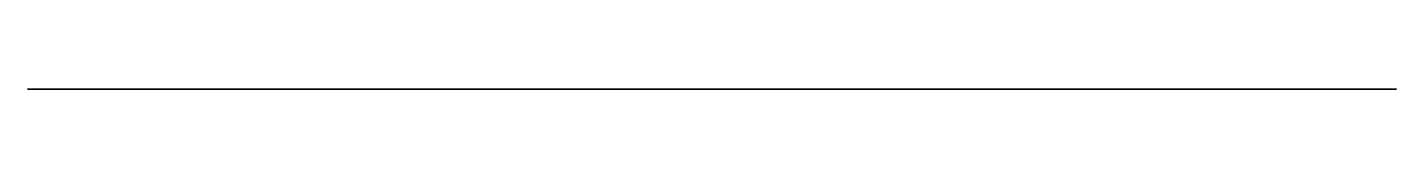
# Model space of a CAD drawing. Extents: x -2.56 to 3.26, y 0 to 0.
import ezdxf

# ---------------------------------------------------------------- set-up
doc = ezdxf.new("R2010")
doc.units = 0
doc.layers.add('TESTBLOCK', color=7, linetype='CONTINUOUS')

msp = doc.modelspace()

# ---------------------------------------------------------------- linework, layer by layer
at = {"layer": 'TESTBLOCK'}
msp.add_polyline3d([(-2.5563, 0, 2.4458), (-2.0701, 0, -1.8565), (3.2635, 0, -1.9301), (1.8786, 0, 1.8859), (1.7913, 0, 1.5361), (1.63, 0, 1.0567), (1.4553, 0, 0.6573), (1.276, 0, 0.331), (1.0589, 0, 0.0183), (0.8697, 0, -0.1964), (0.6567, 0, -0.3854), (0.501, 0, -0.4935), (0.3339, 0, -0.5845), (0.1551, 0, -0.6562), (-0.0357, 0, -0.7062), (-0.2388, 0, -0.7324), (-0.3451, 0, -0.7358), (-0.5673, 0, -0.722), (-0.7873, 0, -0.6811), (-0.9905, 0, -0.6165), (-1.1775, 0, -0.5303), (-1.3491, 0, -0.4248), (-1.5059, 0, -0.302), (-1.6484, 0, -0.1641), (-1.7775, 0, -0.0133), (-1.9474, 0, 0.2324), (-2.0906, 0, 0.4949), (-2.2441, 0, 0.8587), (-2.3833, 0, 1.3112), (-2.4868, 0, 1.8061), (-2.5428, 0, 2.2437)], close=True, dxfattribs=at)

doc.saveas('drawing.dxf')
